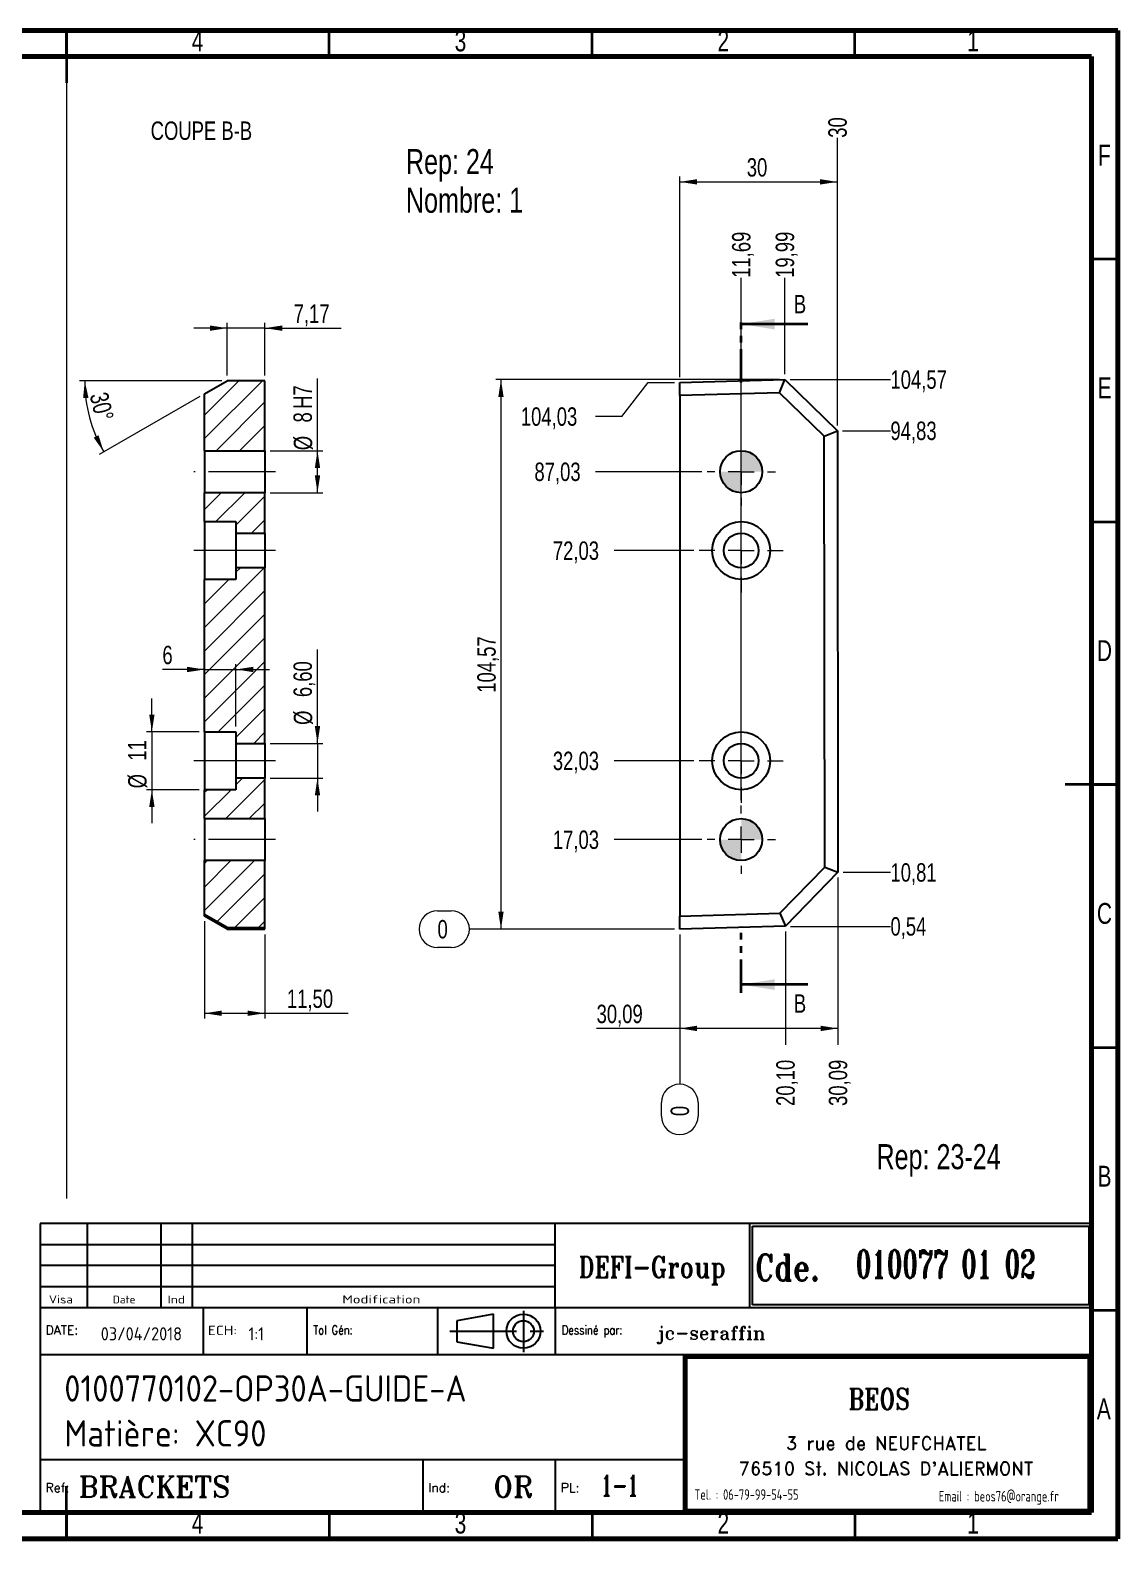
# Model space of a CAD drawing. Header units: millimetres. Extents: x 15 to 415, y 5 to 292.
# Drawn here: x 208.1 to 415, y 5 to 292 of the extents above; entities that cross this region are included whole.
import ezdxf

# ---------------------------------------------------------------- set-up
doc = ezdxf.new("R2010")
doc.units = ezdxf.units.MM
doc.linetypes.add('CENTERX2', pattern=[20.32, 12.7, -2.54, 2.54, -2.54])
doc.linetypes.add('PHANTOM', pattern=[12.7, 6.35, -1.27, 1.27, -1.27, 1.27, -1.27])
doc.layers.add('DIMENSIONS', color=176, linetype='Continuous')
doc.styles.add('SLDTEXTSTYLE0', font='TXT', dxfattribs={"width": 0.75})
doc.styles.add('SLDTEXTSTYLE1', font='ISOCP')
doc.styles.add('SLDTEXTSTYLE10', font='ISOCP', dxfattribs={"width": 1.147311})
doc.styles.add('SLDTEXTSTYLE11', font='ISOCP', dxfattribs={"width": 1.385904})
doc.styles.add('SLDTEXTSTYLE12', font='ISOCP', dxfattribs={"width": 1.246461})
doc.styles.add('SLDTEXTSTYLE13', font='ROMAND')
doc.styles.add('SLDTEXTSTYLE2', font='ROMANT', dxfattribs={"width": 0.8})
doc.styles.add('SLDTEXTSTYLE3', font='ISOCP', dxfattribs={"width": 0.8})
doc.styles.add('SLDTEXTSTYLE4', font='ROMANS', dxfattribs={"width": 0.8})
doc.styles.add('SLDTEXTSTYLE5', font='ROMANT')
doc.styles.add('SLDTEXTSTYLE6', font='ROMANS')
doc.styles.add('SLDTEXTSTYLE7', font='ROMANT', dxfattribs={"width": 0.65})
doc.styles.add('SLDTEXTSTYLE8', font='ISOCP', dxfattribs={"width": 1.446157})
doc.styles.add('SLDTEXTSTYLE9', font='ISOCP', dxfattribs={"width": 1.294402})
doc.dimstyles.new('SLDDIMSTYLE0', dxfattribs={"dimtxt": 3.5, "dimasz": 3.302, "dimexe": 0, "dimexo": 0.0625, "dimgap": 0.875, "dimtad": 0, "dimtih": 1, "dimtoh": 1, "dimdec": 0, "dimrnd": 1e-09, "dimdsep": 46, "dimtxsty": 'SLDTEXTSTYLE0', "dimblk1": 'NONE', "dimblk2": 'NONE', "dimsah": 1, "dimcen": 0.09, "dimadec": 0, "dimazin": 2, "dimtfac": 1, "dimtdec": 0, "dimtofl": 0, "dimtmove": 0, "dimatfit": 3, "dimldrblk": 'NONE', "dimfxl": 1, "dimfrac": 2, "dimtolj": 1, "dimtzin": 12, "dimarcsym": 0})
doc.dimstyles.new('SLDDIMSTYLE1', dxfattribs={"dimtxt": 3.5, "dimasz": 3.302, "dimexe": 0, "dimexo": 0.0625, "dimgap": 0.875, "dimtad": 0, "dimtih": 1, "dimtoh": 1, "dimrnd": 1e-09, "dimdsep": 46, "dimtxsty": 'SLDTEXTSTYLE0', "dimblk1": 'NONE', "dimblk2": 'NONE', "dimsah": 1, "dimcen": 0.09, "dimadec": 0, "dimazin": 2, "dimtfac": 1, "dimtofl": 0, "dimtmove": 0, "dimatfit": 3, "dimldrblk": 'NONE', "dimfxl": 1, "dimfrac": 2, "dimtolj": 1, "dimtzin": 12, "dimarcsym": 0})
doc.dimstyles.new('SLDDIMSTYLE2', dxfattribs={"dimtxt": 3.5, "dimasz": 3.302, "dimexe": 0, "dimexo": 0.0625, "dimgap": 0.875, "dimtad": 0, "dimtih": 1, "dimtoh": 1, "dimrnd": 1e-09, "dimzin": 12, "dimdsep": 46, "dimtxsty": 'SLDTEXTSTYLE0', "dimblk1": 'NONE', "dimblk2": 'NONE', "dimsah": 1, "dimcen": 0.09, "dimadec": 0, "dimazin": 3, "dimtfac": 1, "dimtofl": 0, "dimtmove": 0, "dimatfit": 3, "dimldrblk": 'NONE', "dimfxl": 1, "dimfrac": 2, "dimtolj": 1, "dimtzin": 12, "dimarcsym": 0})
doc.dimstyles.new('SLDDIMSTYLE3', dxfattribs={"dimtxt": 3.5, "dimasz": 3.302, "dimexe": 0, "dimexo": 0.0625, "dimgap": 0.875, "dimtad": 1, "dimrnd": 1e-09, "dimzin": 12, "dimdsep": 46, "dimtxsty": 'SLDTEXTSTYLE0', "dimsah": 1, "dimcen": 0.09, "dimadec": 0, "dimazin": 3, "dimtfac": 1, "dimtofl": 0, "dimtmove": 0, "dimatfit": 3, "dimfxl": 1, "dimfrac": 2, "dimtolj": 1, "dimtzin": 12, "dimarcsym": 0})
doc.dimstyles.new('SLDDIMSTYLE5', dxfattribs={"dimtxt": 3.5, "dimasz": 3.302, "dimexe": 0, "dimexo": 0.0625, "dimgap": 0.875, "dimtad": 1, "dimrnd": 1e-09, "dimzin": 12, "dimdsep": 46, "dimtxsty": 'SLDTEXTSTYLE0', "dimsah": 1, "dimcen": 0.09, "dimadec": 0, "dimazin": 3, "dimtfac": 1, "dimtmove": 0, "dimatfit": 0, "dimfxl": 1, "dimfrac": 2, "dimtolj": 1, "dimtzin": 12, "dimarcsym": 0})
doc.dimstyles.new('SLDDIMSTYLE6', dxfattribs={"dimtxt": 3.5, "dimasz": 3.302, "dimexe": 0, "dimexo": 0.0625, "dimgap": 0.875, "dimtad": 1, "dimdec": 4, "dimzin": 12, "dimdsep": 46, "dimtxsty": 'SLDTEXTSTYLE0', "dimsah": 1, "dimcen": 0.09, "dimadec": 1, "dimazin": 3, "dimtfac": 1, "dimtofl": 0, "dimtmove": 0, "dimatfit": 3, "dimfxl": 1, "dimfrac": 2, "dimtolj": 1, "dimtzin": 12, "dimarcsym": 0})

# ---------------------------------------------------------------- blocks, each defined once
blk = doc.blocks.new('SW_NOTE_1')
at = {"color": 0, "linetype": 'Continuous', "lineweight": 0, "char_height": 4.763, "attachment_point": 1, "style": 'SLDTEXTSTYLE0'}
for s, insert in [('Rep: 24', (0, 6.14)), ('Nombre: 1', (0, -1.21))]:
    blk.add_mtext(s, dxfattribs=dict(at, insert=insert))
blk = doc.blocks.new('_D_19')
at = {"color": 7, "linetype": 'Continuous', "lineweight": 18}
for p, q in [((285.59, 124.48), (288.17, 124.48)), ((330.66, 120.99), (291.66, 120.99)), ((288.17, 117.51), (285.59, 117.51))]:
    blk.add_line(p, q, dxfattribs=at)
for centre, start, end in [((285.59, 120.99), 90, 270), ((288.17, 120.99), 270, 90)]:
    blk.add_arc(centre, 3.49, start, end, dxfattribs=at)
at = {"color": 7, "linetype": 'Continuous', "lineweight": 18, "insert": (285.59, 122.73), "char_height": 3.5, "attachment_point": 1, "style": 'SLDTEXTSTYLE0'}
blk.add_mtext('0', dxfattribs=at)
blk = doc.blocks.new('_None')
blk = doc.blocks.new('_D_20')
at = {"color": 7, "linetype": 'Continuous', "lineweight": 18}
blk.add_line((352.76, 121.53), (371.75, 121.53), dxfattribs=at)
at = {"color": 7, "linetype": 'Continuous', "lineweight": 18, "insert": (371.75, 123.27), "char_height": 3.5, "attachment_point": 1, "style": 'SLDTEXTSTYLE0'}
blk.add_mtext('0,54', dxfattribs=at)
blk = doc.blocks.new('_D_21')
at = {"color": 7, "linetype": 'Continuous', "lineweight": 18}
blk.add_line((362.75, 131.81), (371.75, 131.81), dxfattribs=at)
at = {"color": 7, "linetype": 'Continuous', "lineweight": 18, "insert": (371.75, 133.54), "char_height": 3.5, "attachment_point": 1, "style": 'SLDTEXTSTYLE0'}
blk.add_mtext('10,81', dxfattribs=at)
blk = doc.blocks.new('_D_22')
at = {"color": 7, "linetype": 'Continuous', "lineweight": 18}
blk.add_line((335.86, 138.03), (319.17, 138.03), dxfattribs=at)
at = {"color": 7, "linetype": 'Continuous', "lineweight": 18, "insert": (307.53, 139.76), "char_height": 3.5, "attachment_point": 1, "style": 'SLDTEXTSTYLE0'}
blk.add_mtext('17,03', dxfattribs=at)
blk = doc.blocks.new('_D_23')
at = {"color": 7, "linetype": 'Continuous', "lineweight": 18}
blk.add_line((334.36, 153.03), (319.17, 153.03), dxfattribs=at)
at = {"color": 7, "linetype": 'Continuous', "lineweight": 18, "insert": (307.53, 154.76), "char_height": 3.5, "attachment_point": 1, "style": 'SLDTEXTSTYLE0'}
blk.add_mtext('32,03', dxfattribs=at)
blk = doc.blocks.new('_D_24')
at = {"color": 7, "linetype": 'Continuous', "lineweight": 18}
blk.add_line((334.36, 193.03), (319.17, 193.03), dxfattribs=at)
at = {"color": 7, "linetype": 'Continuous', "lineweight": 18, "insert": (307.53, 194.76), "char_height": 3.5, "attachment_point": 1, "style": 'SLDTEXTSTYLE0'}
blk.add_mtext('72,03', dxfattribs=at)
blk = doc.blocks.new('_D_25')
at = {"color": 7, "linetype": 'Continuous', "lineweight": 18}
blk.add_line((335.86, 208.03), (315.66, 208.03), dxfattribs=at)
at = {"color": 7, "linetype": 'Continuous', "lineweight": 18, "insert": (304.03, 209.76), "char_height": 3.5, "attachment_point": 1, "style": 'SLDTEXTSTYLE0'}
blk.add_mtext('87,03', dxfattribs=at)
blk = doc.blocks.new('_D_26')
at = {"color": 7, "linetype": 'Continuous', "lineweight": 18}
blk.add_line((362.66, 215.83), (371.75, 215.83), dxfattribs=at)
at = {"color": 7, "linetype": 'Continuous', "lineweight": 18, "insert": (371.75, 217.56), "char_height": 3.5, "attachment_point": 1, "style": 'SLDTEXTSTYLE0'}
blk.add_mtext('94,83', dxfattribs=at)
blk = doc.blocks.new('_D_27')
at = {"color": 7, "linetype": 'Continuous', "lineweight": 18}
for p, q in [((320.66, 218.54), (325.66, 225.03)), ((325.66, 225.03), (330.66, 225.03)), ((320.66, 218.54), (315.66, 218.54))]:
    blk.add_line(p, q, dxfattribs=at)
at = {"color": 7, "linetype": 'Continuous', "lineweight": 18, "insert": (301.44, 220.27), "char_height": 3.5, "attachment_point": 1, "style": 'SLDTEXTSTYLE0'}
blk.add_mtext('104,03', dxfattribs=at)
blk = doc.blocks.new('_D_28')
at = {"color": 7, "linetype": 'Continuous', "lineweight": 18}
blk.add_line((352.65, 225.56), (371.75, 225.56), dxfattribs=at)
at = {"color": 7, "linetype": 'Continuous', "lineweight": 18, "insert": (371.75, 227.3), "char_height": 3.5, "attachment_point": 1, "style": 'SLDTEXTSTYLE0'}
blk.add_mtext('104,57', dxfattribs=at)
blk = doc.blocks.new('_D_29')
at = {"color": 7, "linetype": 'Continuous', "lineweight": 18}
for p, q in [((331.66, 119.99), (331.66, 91.49)), ((328.17, 85.42), (328.17, 88)), ((335.15, 88), (335.15, 85.42))]:
    blk.add_line(p, q, dxfattribs=at)
for centre, start, end in [((331.66, 88), 0, 180), ((331.66, 85.42), 180, 0)]:
    blk.add_arc(centre, 3.49, start, end, dxfattribs=at)
at = {"color": 7, "linetype": 'Continuous', "lineweight": 18, "insert": (329.93, 85.42), "char_height": 3.5, "attachment_point": 1, "rotation": 90, "style": 'SLDTEXTSTYLE0'}
blk.add_mtext('0', dxfattribs=at)
blk = doc.blocks.new('_D_30')
at = {"color": 7, "linetype": 'Continuous', "lineweight": 18}
blk.add_line((343.36, 145.53), (343.36, 244.91), dxfattribs=at)
at = {"color": 7, "linetype": 'Continuous', "lineweight": 18, "insert": (341.62, 244.91), "char_height": 3.5, "attachment_point": 1, "rotation": 90, "style": 'SLDTEXTSTYLE0'}
blk.add_mtext('11,69', dxfattribs=at)
blk = doc.blocks.new('_D_31')
at = {"color": 7, "linetype": 'Continuous', "lineweight": 18}
blk.add_line((351.65, 226.56), (351.65, 244.91), dxfattribs=at)
at = {"color": 7, "linetype": 'Continuous', "lineweight": 18, "insert": (349.92, 244.91), "char_height": 3.5, "attachment_point": 1, "rotation": 90, "style": 'SLDTEXTSTYLE0'}
blk.add_mtext('19,99', dxfattribs=at)
blk = doc.blocks.new('_D_32')
at = {"color": 7, "linetype": 'Continuous', "lineweight": 18}
blk.add_line((351.76, 120.53), (351.76, 98.99), dxfattribs=at)
at = {"color": 7, "linetype": 'Continuous', "lineweight": 18, "insert": (350.03, 87.36), "char_height": 3.5, "attachment_point": 1, "rotation": 90, "style": 'SLDTEXTSTYLE0'}
blk.add_mtext('20,10', dxfattribs=at)
blk = doc.blocks.new('_D_33')
at = {"color": 7, "linetype": 'Continuous', "lineweight": 18}
blk.add_line((361.66, 216.83), (361.66, 271.56), dxfattribs=at)
at = {"color": 7, "linetype": 'Continuous', "lineweight": 18, "insert": (359.93, 271.56), "char_height": 3.5, "attachment_point": 1, "rotation": 90, "style": 'SLDTEXTSTYLE0'}
blk.add_mtext('30', dxfattribs=at)
blk = doc.blocks.new('_D_34')
at = {"color": 7, "linetype": 'Continuous', "lineweight": 18}
blk.add_line((361.75, 130.81), (361.75, 98.99), dxfattribs=at)
at = {"color": 7, "linetype": 'Continuous', "lineweight": 18, "insert": (360.02, 87.36), "char_height": 3.5, "attachment_point": 1, "rotation": 90, "style": 'SLDTEXTSTYLE0'}
blk.add_mtext('30,09', dxfattribs=at)
blk = doc.blocks.new('_D_35')
at = {"color": 7, "linetype": 'Continuous', "lineweight": 18}
for p, q in [((350.65, 225.56), (296.66, 225.56)), ((297.66, 225.56), (297.66, 120.99)), ((330.66, 120.99), (296.66, 120.99))]:
    blk.add_line(p, q, dxfattribs=at)
for points in [[(297.66, 225.56), (297.16, 222.26), (298.17, 222.26)], [(297.66, 120.99), (298.17, 124.3), (297.16, 124.3)]]:
    blk.add_solid(points, dxfattribs=at)
at = {"color": 7, "linetype": 'Continuous', "lineweight": 18, "insert": (293.15, 165.98), "char_height": 3.5, "attachment_point": 1, "rotation": 90, "style": 'SLDTEXTSTYLE0'}
blk.add_mtext('104,57', dxfattribs=at)
blk = doc.blocks.new('_D_36')
at = {"color": 7, "linetype": 'Continuous', "lineweight": 18}
for p, q in [((331.66, 226.03), (331.66, 264.17)), ((361.66, 216.83), (361.66, 264.17)), ((331.66, 263.17), (361.66, 263.17))]:
    blk.add_line(p, q, dxfattribs=at)
for points in [[(331.66, 263.17), (334.97, 262.66), (334.97, 263.68)], [(361.66, 263.17), (358.36, 263.68), (358.36, 262.66)]]:
    blk.add_solid(points, dxfattribs=at)
at = {"color": 7, "linetype": 'Continuous', "lineweight": 18, "insert": (344.42, 267.68), "char_height": 3.5, "attachment_point": 1, "style": 'SLDTEXTSTYLE0'}
blk.add_mtext('30', dxfattribs=at)
blk = doc.blocks.new('_D_37')
at = {"color": 7, "linetype": 'Continuous', "lineweight": 18}
for p, q in [((361.75, 130.81), (361.75, 101.11)), ((331.66, 119.99), (331.66, 101.11)), ((331.66, 102.11), (315.85, 102.11)), ((361.75, 102.11), (331.66, 102.11))]:
    blk.add_line(p, q, dxfattribs=at)
for points in [[(331.66, 102.11), (334.97, 101.6), (334.97, 102.62)], [(361.75, 102.11), (358.45, 102.62), (358.45, 101.6)]]:
    blk.add_solid(points, dxfattribs=at)
at = {"color": 7, "linetype": 'Continuous', "lineweight": 18, "insert": (315.85, 106.62), "char_height": 3.5, "attachment_point": 1, "style": 'SLDTEXTSTYLE0'}
blk.add_mtext('30,09', dxfattribs=at)
blk = doc.blocks.new('SW_CENTERMARKSYMBOL_4')
at = {"color": 0, "linetype": 'Continuous', "lineweight": 0}
for p, q in [((0, 5), (0, 6.5)), ((-5, 0), (-6.5, 0)), ((0, 0), (-2.5, 0)), ((0, 0), (0, 2.5)), ((0, 0), (0, -2.5)), ((0, 0), (2.5, 0)), ((5, 0), (6.5, 0)), ((0, -5), (0, -6.5))]:
    blk.add_line(p, q, dxfattribs=at)
blk = doc.blocks.new('SW_CENTERMARKSYMBOL_5')
at = {"color": 0, "linetype": 'Continuous', "lineweight": 0}
for p, q in [((0, 5), (0, 6.5)), ((-5, 0), (-6.5, 0)), ((0, 0), (-2.5, 0)), ((0, 0), (0, 2.5)), ((0, 0), (0, -2.5)), ((0, 0), (2.5, 0)), ((5, 0), (6.5, 0)), ((0, -5), (0, -6.5))]:
    blk.add_line(p, q, dxfattribs=at)
blk = doc.blocks.new('SW_CENTERMARKSYMBOL_6')
at = {"color": 0, "linetype": 'Continuous', "lineweight": 0}
for p, q in [((0, 5), (0, 8)), ((-5, 0), (-8, 0)), ((0, 0), (-2.5, 0)), ((0, 0), (0, 2.5)), ((0, 0), (0, -2.5)), ((0, 0), (2.5, 0)), ((5, 0), (8, 0)), ((0, -5), (0, -8))]:
    blk.add_line(p, q, dxfattribs=at)
blk = doc.blocks.new('SW_CENTERMARKSYMBOL_7')
at = {"color": 0, "linetype": 'Continuous', "lineweight": 0}
for p, q in [((0, 5), (0, 8)), ((-5, 0), (-8, 0)), ((0, 0), (-2.5, 0)), ((0, 0), (0, 2.5)), ((0, 0), (0, -2.5)), ((0, 0), (2.5, 0)), ((5, 0), (8, 0)), ((0, -5), (0, -8))]:
    blk.add_line(p, q, dxfattribs=at)
blk = doc.blocks.new('SW_DOWELSYMBOL_2')
at = {"linetype": 'Continuous', "lineweight": 0}
h = blk.add_hatch(color=0, dxfattribs=at)
edge = h.paths.add_edge_path(flags=0)
edge.add_arc((0, 0), 4, 0, 90)
edge.add_line((0, 4), (0, 0))
edge.add_line((0, 0), (4, 0))
h = blk.add_hatch(color=0, dxfattribs=at)
edge = h.paths.add_edge_path(flags=0)
edge.add_arc((0, 0), 4, 180, 270)
edge.add_line((0, -4), (0, 0))
edge.add_line((0, 0), (-4, 0))
at = {"color": 0, "linetype": 'Continuous', "lineweight": 0}
blk.add_circle((0, 0), 4, dxfattribs=at)
blk = doc.blocks.new('SW_DOWELSYMBOL_3')
at = {"linetype": 'Continuous', "lineweight": 0}
h = blk.add_hatch(color=0, dxfattribs=at)
edge = h.paths.add_edge_path(flags=0)
edge.add_arc((0, 0), 4, 0, 90)
edge.add_line((0, 4), (0, 0))
edge.add_line((0, 0), (4, 0))
h = blk.add_hatch(color=0, dxfattribs=at)
edge = h.paths.add_edge_path(flags=0)
edge.add_arc((0, 0), 4, 180, 270)
edge.add_line((0, -4), (0, 0))
edge.add_line((0, 0), (-4, 0))
at = {"color": 0, "linetype": 'Continuous', "lineweight": 0}
blk.add_circle((0, 0), 4, dxfattribs=at)
blk = doc.blocks.new('_D_45')
at = {"color": 7, "linetype": 'Continuous', "lineweight": 18}
for p, q in [((245.59, 226.34), (245.59, 236.34)), ((252.76, 226.34), (252.76, 236.34)), ((245.59, 235.34), (239.24, 235.34)), ((252.76, 235.34), (245.59, 235.34)), ((252.76, 235.34), (267.28, 235.34))]:
    blk.add_line(p, q, dxfattribs=at)
for points in [[(245.59, 235.34), (242.29, 235.85), (242.29, 234.83)], [(252.76, 235.34), (256.06, 234.83), (256.06, 235.85)]]:
    blk.add_solid(points, dxfattribs=at)
at = {"color": 7, "linetype": 'Continuous', "lineweight": 18, "insert": (258.23, 239.85), "char_height": 3.5, "attachment_point": 1, "style": 'SLDTEXTSTYLE0'}
blk.add_mtext('7,17', dxfattribs=at)
blk = doc.blocks.new('_D_46')
at = {"color": 7, "linetype": 'Continuous', "lineweight": 18}
for p, q in [((244.59, 225.34), (217.49, 225.34)), ((240.39, 222.34), (221.26, 211.29))]:
    blk.add_line(p, q, dxfattribs=at)
blk.add_arc((245.59, 225.34), 27.1, 180, 210.0089, dxfattribs=at)
for points in [[(218.49, 225.34), (218.18, 222.02), (219.2, 222.08)], [(222.12, 211.79), (221.1, 214.97), (220.19, 214.52)]]:
    blk.add_solid(points, dxfattribs=at)
at = {"color": 7, "linetype": 'Continuous', "lineweight": 18, "insert": (222.81, 223.42), "char_height": 3.5, "attachment_point": 1, "rotation": 283.674, "style": 'SLDTEXTSTYLE0'}
blk.add_mtext('30°', dxfattribs=at)
blk = doc.blocks.new('_D_47')
at = {"color": 7, "linetype": 'Continuous', "lineweight": 18}
for p, q in [((262.76, 212.03), (262.76, 225.76)), ((253.76, 212.03), (263.76, 212.03)), ((262.76, 204.03), (262.76, 212.03)), ((253.76, 204.03), (263.76, 204.03))]:
    blk.add_line(p, q, dxfattribs=at)
for points in [[(262.76, 212.03), (262.25, 208.73), (263.27, 208.73)], [(262.76, 204.03), (263.27, 207.33), (262.25, 207.33)]]:
    blk.add_solid(points, dxfattribs=at)
at = {"color": 7, "linetype": 'Continuous', "lineweight": 18, "char_height": 3.5, "attachment_point": 1, "rotation": 90, "style": 'SLDTEXTSTYLE0'}
for s, insert in [('H7', (258.19, 219.98)), ('8', (258.19, 217.39)), ('%%c', (258.25, 212.12))]:
    blk.add_mtext(s, dxfattribs=dict(at, insert=insert))
blk = doc.blocks.new('_D_48')
at = {"color": 7, "linetype": 'Continuous', "lineweight": 18}
for p, q in [((231.26, 158.53), (231.26, 164.88)), ((240.26, 158.53), (230.26, 158.53)), ((231.26, 158.53), (231.26, 147.53)), ((240.26, 147.53), (230.26, 147.53)), ((231.26, 147.53), (231.26, 141.18))]:
    blk.add_line(p, q, dxfattribs=at)
for points in [[(231.26, 158.53), (231.77, 161.83), (230.75, 161.83)], [(231.26, 147.53), (230.75, 144.23), (231.77, 144.23)]]:
    blk.add_solid(points, dxfattribs=at)
at = {"color": 7, "linetype": 'Continuous', "lineweight": 18, "char_height": 3.5, "attachment_point": 1, "rotation": 90, "style": 'SLDTEXTSTYLE0'}
for s, insert in [('11', (226.69, 153.06)), ('%%c', (226.75, 147.78))]:
    blk.add_mtext(s, dxfattribs=dict(at, insert=insert))
blk = doc.blocks.new('_D_49')
at = {"color": 7, "linetype": 'Continuous', "lineweight": 18}
for p, q in [((241.26, 170.4), (233.26, 170.4)), ((241.26, 170.4), (247.26, 170.4)), ((247.26, 159.53), (247.26, 171.4)), ((247.26, 170.4), (253.61, 170.4))]:
    blk.add_line(p, q, dxfattribs=at)
for points in [[(241.26, 170.4), (237.96, 170.91), (237.96, 169.89)], [(247.26, 170.4), (250.56, 169.89), (250.56, 170.91)]]:
    blk.add_solid(points, dxfattribs=at)
at = {"color": 7, "linetype": 'Continuous', "lineweight": 18, "insert": (233.26, 174.91), "char_height": 3.5, "attachment_point": 1, "style": 'SLDTEXTSTYLE0'}
blk.add_mtext('6', dxfattribs=at)
blk = doc.blocks.new('_D_50')
at = {"color": 7, "linetype": 'Continuous', "lineweight": 18}
for p, q in [((262.76, 156.33), (262.76, 174.19)), ((253.76, 156.33), (263.76, 156.33)), ((262.76, 156.33), (262.76, 149.73)), ((253.76, 149.73), (263.76, 149.73)), ((262.76, 149.73), (262.76, 143.38))]:
    blk.add_line(p, q, dxfattribs=at)
for points in [[(262.76, 156.33), (263.27, 159.63), (262.25, 159.63)], [(262.76, 149.73), (262.25, 146.43), (263.27, 146.43)]]:
    blk.add_solid(points, dxfattribs=at)
at = {"color": 7, "linetype": 'Continuous', "lineweight": 18, "char_height": 3.5, "attachment_point": 1, "rotation": 90, "style": 'SLDTEXTSTYLE0'}
for s, insert in [('6,60', (258.19, 165.14)), ('%%c', (258.25, 159.86))]:
    blk.add_mtext(s, dxfattribs=dict(at, insert=insert))
blk = doc.blocks.new('_D_51')
at = {"color": 7, "linetype": 'Continuous', "lineweight": 18}
for p, q in [((241.26, 122.5), (241.26, 103.99)), ((252.76, 119.99), (252.76, 103.99)), ((241.26, 104.99), (252.76, 104.99)), ((252.76, 104.99), (268.58, 104.99))]:
    blk.add_line(p, q, dxfattribs=at)
for points in [[(241.26, 104.99), (244.56, 104.49), (244.56, 105.5)], [(252.76, 104.99), (249.46, 105.5), (249.46, 104.49)]]:
    blk.add_solid(points, dxfattribs=at)
at = {"color": 7, "linetype": 'Continuous', "lineweight": 18, "insert": (256.94, 109.51), "char_height": 3.5, "attachment_point": 1, "style": 'SLDTEXTSTYLE0'}
blk.add_mtext('11,50', dxfattribs=at)

msp = doc.modelspace()

# ---------------------------------------------------------------- hatches: boundary and pattern name
at = {"linetype": 'Continuous', "lineweight": 18}
h = msp.add_hatch(dxfattribs=at)
h.set_pattern_fill('ANSI31', style=0)
h.paths.add_polyline_path([(245.58732, 225.34222), (241.25719, 222.84132), (241.25719, 212.02857), (252.75719, 212.02857), (252.75719, 225.34222)], flags=0)
h = msp.add_hatch(dxfattribs=at)
h.set_pattern_fill('ANSI31', style=0)
h.paths.add_polyline_path([(252.75719, 196.32857), (252.75719, 204.02857), (241.25719, 204.02857), (241.25719, 198.52857), (247.25719, 198.52857), (247.25719, 196.32857)], flags=0)
h = msp.add_hatch(dxfattribs=at)
h.set_pattern_fill('ANSI31', style=0)
h.paths.add_polyline_path([(247.25719, 158.52857), (247.25719, 156.32857), (252.75719, 156.32857), (252.75719, 189.72857), (247.25719, 189.72857), (247.25719, 187.52857), (241.25719, 187.52857), (241.25719, 158.52857)], flags=0)
h = msp.add_hatch(dxfattribs=at)
h.set_pattern_fill('ANSI31', style=0)
h.paths.add_polyline_path([(241.25719, 147.52857), (241.25719, 142.02857), (252.75719, 142.02857), (252.75719, 149.72857), (247.25719, 149.72857), (247.25719, 147.52857)], flags=0)
h = msp.add_hatch(dxfattribs=at)
h.set_pattern_fill('ANSI31', style=0)
h.paths.add_polyline_path([(241.25719, 123.80944), (245.58732, 121.30854), (252.75719, 121.30854), (252.75719, 134.02857), (241.25719, 134.02857)], flags=0)

# ---------------------------------------------------------------- linework, layer by layer
at = {"color": 7, "linetype": 'Continuous', "lineweight": 70}
for p, q in [((15, 292), (415, 292)), ((415, 292), (415, 5)), ((20, 287), (410, 287)), ((410, 287), (410, 10)), ((410, 10), (20, 10)), ((415, 5), (15, 5))]:
    msp.add_line(p, q, dxfattribs=at)
at = {"color": 7, "linetype": 'Continuous', "lineweight": 35}
for p, q in [((215, 292), (215, 282)), ((215, 287), (215, 292)), ((265, 287), (265, 292)), ((315, 287), (315, 292)), ((365, 287), (365, 292)), ((410, 248.5), (415, 248.5)), ((356.05588, 236.11318), (343.35588, 236.11318)), ((410, 198.5), (415, 198.5)), ((415, 148.5), (405, 148.5)), ((410, 148.5), (415, 148.5)), ((356.05588, 110.44651), (343.35588, 110.44651)), ((410, 98.5), (415, 98.5)), ((410, 48.5), (415, 48.5)), ((215, 5), (215, 15)), ((215, 10), (215, 5)), ((265, 10), (265, 5)), ((315, 10), (315, 5)), ((365, 10), (365, 5))]:
    msp.add_line(p, q, dxfattribs=at)
at = {"color": 7, "linetype": 'Continuous', "lineweight": 18}
msp.add_line((215, 282), (215, 69.74333), dxfattribs=at)
at = {"color": 7, "linetype": 'PHANTOM', "lineweight": 35}
for p, q in [((343.35588, 225.00068), (343.35588, 237.70068)), ((343.35588, 108.85901), (343.35588, 121.56536))]:
    msp.add_line(p, q, dxfattribs=at)
at = {"color": 7, "linetype": 'Continuous', "lineweight": 25}
for p, q in [((241.25719, 222.84132), (245.58732, 225.34222)), ((252.75719, 225.34222), (245.58732, 225.34222)), ((252.75719, 212.02857), (252.75719, 225.34222)), ((331.66383, 225.02857), (351.65332, 225.5648)), ((331.66383, 222.52767), (331.66383, 225.02857)), ((350.66627, 223.03742), (351.65332, 225.5648)), ((351.65332, 225.5648), (361.66337, 215.82972)), ((241.25719, 212.02857), (241.25719, 222.84132)), ((350.66627, 223.03742), (331.66383, 222.52767)), ((331.66383, 222.52767), (331.66383, 123.4958)), ((359.16446, 214.77268), (350.66627, 223.03742)), ((359.16446, 214.77268), (361.66337, 215.82972)), ((361.66337, 215.82972), (361.75014, 131.80557)), ((359.24909, 132.81969), (359.16446, 214.77268)), ((241.25719, 212.02857), (252.75719, 212.02857)), ((241.25719, 212.02857), (241.25719, 204.02857)), ((252.75719, 212.02857), (252.75719, 204.02857)), ((241.25719, 198.52857), (241.25719, 204.02857)), ((252.75719, 204.02857), (241.25719, 204.02857)), ((252.75719, 196.32857), (252.75719, 204.02857)), ((241.25719, 198.52857), (247.25719, 198.52857)), ((241.25719, 198.52857), (241.25719, 187.52857)), ((247.25719, 198.52857), (247.25719, 196.32857)), ((247.25719, 196.32857), (247.25719, 189.72857)), ((247.25719, 196.32857), (252.75719, 196.32857)), ((252.75719, 196.32857), (252.75719, 189.72857)), ((252.75719, 189.72857), (247.25719, 189.72857)), ((247.25719, 189.72857), (247.25719, 187.52857)), ((252.75719, 156.32857), (252.75719, 189.72857)), ((241.25719, 158.52857), (241.25719, 187.52857)), ((247.25719, 187.52857), (241.25719, 187.52857)), ((241.25719, 158.52857), (247.25719, 158.52857)), ((241.25719, 158.52857), (241.25719, 147.52857)), ((247.25719, 158.52857), (247.25719, 156.32857)), ((247.25719, 156.32857), (247.25719, 149.72857)), ((247.25719, 156.32857), (252.75719, 156.32857)), ((252.75719, 156.32857), (252.75719, 149.72857)), ((247.25719, 149.72857), (247.25719, 147.52857)), ((252.75719, 149.72857), (247.25719, 149.72857)), ((252.75719, 142.02857), (252.75719, 149.72857)), ((247.25719, 147.52857), (241.25719, 147.52857)), ((241.25719, 142.02857), (241.25719, 147.52857)), ((241.25719, 142.02857), (252.75719, 142.02857)), ((241.25719, 142.02857), (241.25719, 134.02857)), ((252.75719, 142.02857), (252.75719, 134.02857)), ((241.25719, 123.80944), (241.25719, 134.02857)), ((252.75719, 134.02857), (241.25719, 134.02857)), ((252.75719, 121.30854), (252.75719, 134.02857)), ((350.67736, 124.00584), (359.24909, 132.81969)), ((359.24909, 132.81969), (361.75014, 131.80557)), ((361.75014, 131.80557), (351.76074, 121.534)), ((245.58732, 121.30854), (241.25719, 123.80944)), ((241.25719, 123.4958), (241.25719, 123.80944)), ((245.58732, 120.9949), (241.25719, 123.4958)), ((331.66383, 123.4958), (350.67736, 124.00584)), ((331.66383, 120.9949), (331.66383, 123.4958)), ((350.67736, 124.00584), (351.76074, 121.534)), ((245.58732, 121.30854), (252.75719, 121.30854)), ((245.58732, 121.30854), (245.58732, 120.9949)), ((245.58732, 120.9949), (252.75719, 120.9949)), ((252.75719, 120.9949), (252.75719, 121.30854)), ((351.76074, 121.534), (331.66383, 120.9949))]:
    msp.add_line(p, q, dxfattribs=at)
at = {"color": 7, "linetype": 'CENTERX2', "lineweight": 18}
for p, q in [((254.75719, 208.02857), (239.25719, 208.02857)), ((247.25719, 193.02857), (239.25719, 193.02857)), ((254.75719, 193.02857), (247.25719, 193.02857)), ((247.25719, 153.02857), (239.25719, 153.02857)), ((254.75719, 153.02857), (247.25719, 153.02857)), ((254.75719, 138.02857), (239.25719, 138.02857))]:
    msp.add_line(p, q, dxfattribs=at)
at = {"color": 7, "linetype": 'Continuous', "lineweight": 25}
for centre, radius in [((343.35588, 208.02857), 4), ((343.35588, 193.02857), 5.5), ((343.35588, 193.02857), 3.3), ((343.35588, 153.02857), 5.5), ((343.35588, 153.02857), 3.3), ((343.35588, 138.02857), 4)]:
    msp.add_circle(centre, radius, dxfattribs=at)
at = {"color": 7, "linetype": 'Continuous', "lineweight": 35}
for points in [[(343.35588, 236.11318), (349.70588, 235.09718), (349.70588, 237.12918)], [(343.35588, 110.44651), (349.70588, 109.43051), (349.70588, 111.46251)]]:
    msp.add_solid(points, dxfattribs=at)
at = {"layer": 'DIMENSIONS', "color": 3}
for p, q in [((308, 65), (210, 65)), ((219, 49), (219, 65)), ((233, 49), (233, 65)), ((239, 49), (239, 65)), ((210, 61), (308, 61)), ((308, 57), (210, 57)), ((210, 53), (308, 53))]:
    msp.add_line(p, q, dxfattribs=at)
at = {"layer": 'DIMENSIONS', "color": 6}
for p, q in [((210, 65), (210, 10)), ((410, 10), (410, 65)), ((410, 40), (332.38409, 40)), ((332.38409, 40), (332.38409, 10)), ((409.8, 39.8), (332.58409, 39.8)), ((332.58409, 39.8), (332.58409, 10.2)), ((409.6, 39.6), (332.78409, 39.6)), ((332.78409, 39.6), (332.78409, 10.4)), ((409.4, 39.4), (332.98409, 39.4)), ((332.98409, 39.4), (332.98409, 10.6)), ((409.4, 10.6), (409.4, 39.4)), ((409.6, 10.4), (409.6, 39.6)), ((409.8, 10.2), (409.8, 39.8)), ((210, 10), (410, 10)), ((332.58409, 10.2), (409.8, 10.2)), ((332.78409, 10.4), (409.6, 10.4)), ((332.98409, 10.6), (409.4, 10.6))]:
    msp.add_line(p, q, dxfattribs=at)
at = {"layer": 'DIMENSIONS', "color": 1}
for p, q in [((410, 65), (308, 65)), ((308, 49), (308, 65)), ((345, 49), (345, 65)), ((345.5, 49.5), (345.5, 64.5)), ((345.5, 64.5), (409.5, 64.5)), ((409.5, 64.5), (409.5, 49.5)), ((210, 49), (410, 49)), ((241, 49), (241, 40)), ((260.73069, 49), (260.73069, 40)), ((285.62034, 49), (285.62034, 40)), ((308, 49), (308, 40)), ((409.5, 49.5), (345.5, 49.5)), ((332.38409, 40), (210, 40)), ((332.38409, 20), (210, 20)), ((282.79154, 20), (282.79154, 10)), ((308, 20), (308, 10))]:
    msp.add_line(p, q, dxfattribs=at)
at = {"layer": 'DIMENSIONS'}
for p, q in [((345.5, 49.5), (345.5, 64.5)), ((345.5, 64.5), (409.5, 64.5)), ((409.5, 64.5), (409.5, 49.5)), ((409.5, 49.5), (345.5, 49.5))]:
    msp.add_line(p, q, dxfattribs=at)
at = {"layer": 'DIMENSIONS', "color": 7}
for p, q in [((296.24368, 47.75), (289.24368, 46.5)), ((289.24368, 46.5), (289.24368, 42.5)), ((296.24368, 41.25), (296.24368, 47.75)), ((289.24368, 42.5), (296.24368, 41.25))]:
    msp.add_line(p, q, dxfattribs=at)
at = {"layer": 'DIMENSIONS', "color": 3, "linetype": 'CENTERX2'}
for p, q in [((301.93393, 48.34798), (301.93393, 40.51332)), ((287.94646, 44.5), (306.20111, 44.5))]:
    msp.add_line(p, q, dxfattribs=at)
at = {"layer": 'DIMENSIONS', "color": 7}
for radius in [3.25, 2]:
    msp.add_circle((301.93393, 44.5), radius, dxfattribs=at)

# ---------------------------------------------------------------- block references
at = {"color": 7, "linetype": 'Continuous', "lineweight": 0}
for name, p in [('SW_NOTE_1', (279.58472, 263.27541)), ('SW_CENTERMARKSYMBOL_5', (343.35588, 208.02857)), ('SW_DOWELSYMBOL_2', (343.35588, 208.02857)), ('SW_CENTERMARKSYMBOL_7', (343.35588, 193.02857)), ('SW_CENTERMARKSYMBOL_6', (343.35588, 153.02857)), ('SW_CENTERMARKSYMBOL_4', (343.35588, 138.02857)), ('SW_DOWELSYMBOL_3', (343.35588, 138.02857))]:
    msp.add_blockref(name, p, dxfattribs=at)

# ---------------------------------------------------------------- texts
at = {"color": 7, "linetype": 'Continuous', "lineweight": 0, "style": 'SLDTEXTSTYLE0'}
for s, insert, char_height, attachment_point in [('4', (239.96004, 291.97306), 3.96875, 2), ('3', (289.96004, 291.97306), 3.96875, 2), ('2', (339.96004, 291.97306), 3.96875, 2), ('1', (387.46004, 291.97306), 3.96875, 2), ('COUPE B-B', (240.67921, 274.65778), 3.5, 2), ('F', (412.45774, 270.22306), 3.96875, 2), ('E', (412.50781, 225.97306), 3.96875, 2), ('D', (412.45269, 175.97306), 3.96875, 2), ('C', (412.45866, 125.97306), 3.96875, 2), ('Rep: 23-24', (369.08634, 80.09099), 4.7625, 1), ('B', (412.4706, 75.97306), 3.96875, 2), ('A', (412.33969, 31.72306), 3.96875, 2), ('4', (239.96004, 9.97306), 3.96875, 2), ('3', (289.96004, 9.97306), 3.96875, 2), ('2', (339.96004, 9.97306), 3.96875, 2), ('1', (387.46004, 9.97306), 3.96875, 2)]:
    msp.add_mtext(s, dxfattribs=dict(at, insert=insert, char_height=char_height, attachment_point=attachment_point))
at = {"color": 7, "linetype": 'Continuous', "char_height": 3.5, "attachment_point": 1, "style": 'SLDTEXTSTYLE0'}
for insert in [(353.37834, 241.67229), (353.37834, 108.59533)]:
    msp.add_mtext('B', dxfattribs=dict(at, insert=insert))
at = {"layer": 'DIMENSIONS'}
for s, insert, char_height, attachment_point, style in [('DEFI-Group', (326.4195, 58.70072), 4, 2, 'SLDTEXTSTYLE2'), ('Cde.', (346, 59.12589), 5, 1, 'SLDTEXTSTYLE2'), ('010077 01 02', (365.16707, 59.93983), 5.2916667, 1, 'SLDTEXTSTYLE7'), ('Visa', (211.6551, 51.34751), 1.567052, 1, 'SLDTEXTSTYLE12'), ('Date', (223.82407, 51.28334), 1.492431, 1, 'SLDTEXTSTYLE10'), ('Ind', (234.25446, 51.28334), 1.492431, 1, 'SLDTEXTSTYLE11'), ('Modification', (267.48919, 51.34751), 1.5670523, 1, 'SLDTEXTSTYLE8'), ('DATE:', (211.03411, 45.59841), 1.727675, 1, 'SLDTEXTSTYLE6'), ('03/04/2018', (221.53289, 45.25347), 2.5, 1, 'SLDTEXTSTYLE1'), ('ECH:', (241.91066, 45.55991), 1.814059, 1, 'SLDTEXTSTYLE9'), ('1:1', (249.61977, 45.24035), 2.5, 1, 'SLDTEXTSTYLE1'), ('Tol Gén:', (261.95157, 45.59841), 1.727675, 1, 'SLDTEXTSTYLE4'), ('Dessiné par:', (309.22087, 45.59841), 1.7276752, 1, 'SLDTEXTSTYLE4'), ('jc-seraffin', (327.35515, 45.41997), 2.5, 1, 'SLDTEXTSTYLE5'), ('0100770102-OP30A-GUIDE-A', (214.60273, 36.10658), 5, 1, 'SLDTEXTSTYLE1'), ('BEOS', (369.57079, 33.59488), 4, 2, 'SLDTEXTSTYLE2'), ('Matière: XC90', (214.60273, 27.56351), 5, 1, 'SLDTEXTSTYLE1'), ('3 rue de NEUFCHATEL', (370.90924, 24.44835), 2.5, 2, 'SLDTEXTSTYLE13'), ("76510 St. NICOLAS D'ALIERMONT", (370.90254, 19.62324), 2.5, 2, 'SLDTEXTSTYLE13'), ('Ref:', (211.03411, 15.59841), 1.727675, 1, 'SLDTEXTSTYLE6'), ('BRACKETS', (217.33673, 16.95138), 4, 1, 'SLDTEXTSTYLE5'), ('Ind:', (283.82565, 15.59841), 1.727675, 1, 'SLDTEXTSTYLE6'), ('OR', (296.19394, 16.95138), 4, 1, 'SLDTEXTSTYLE5'), ('PL:', (309.03411, 15.59841), 1.727675, 1, 'SLDTEXTSTYLE6'), ('1-1', (316.65089, 17.17305), 4, 1, 'SLDTEXTSTYLE7'), ('Tel. : 06-79-99-54-55', (344.36027, 14.42858), 2, 2, 'SLDTEXTSTYLE3'), ('Email : beos76@orange.fr', (392.37248, 14.0972), 2, 2, 'SLDTEXTSTYLE3')]:
    msp.add_mtext(s, dxfattribs=dict(at, insert=insert, char_height=char_height, attachment_point=attachment_point, style=style))

# ---------------------------------------------------------------- dimensions: what is measured, and where the dimension line sits
at = {"color": 7, "linetype": 'Continuous', "lineweight": 18}
for feature_location, offset, dtype, origin, dimstyle, picture, middle in [((361.66337, 215.82972), (0, 55.73507), 1, (331.66383, 120.9949), 'SLDDIMSTYLE2', '_D_33', (361.66337, 274.15091)), ((343.35588, 144.52857), (0, 100.38054), 1, (331.66383, 120.9949), 'SLDDIMSTYLE2', '_D_30', (343.35588, 250.72786)), ((351.65332, 225.5648), (0, 19.34431), 1, (331.66383, 120.9949), 'SLDDIMSTYLE2', '_D_31', (351.65332, 250.72786)), ((351.65332, 225.5648), (20.09682, 0), 0, (331.66383, 120.9949), 'SLDDIMSTYLE2', '_D_28', (378.86194, 225.5648)), ((331.66383, 225.02857), (-16, -6.48911), 0, (331.66383, 120.9949), 'SLDDIMSTYLE2', '_D_27', (308.55203, 218.53947)), ((361.66337, 215.82972), (10.08676, 0), 0, (331.66383, 120.9949), 'SLDDIMSTYLE2', '_D_26', (377.56889, 215.82972)), ((336.85588, 208.02857), (-21.19205, 0), 0, (331.66383, 120.9949), 'SLDDIMSTYLE2', '_D_25', (309.84508, 208.02857)), ((335.35588, 193.02857), (-16.18982, 0), 0, (331.66383, 120.9949), 'SLDDIMSTYLE2', '_D_24', (313.34731, 193.02857)), ((335.35588, 153.02857), (-16.18982, 0), 0, (331.66383, 120.9949), 'SLDDIMSTYLE2', '_D_23', (313.34731, 153.02857)), ((336.85588, 138.02857), (-17.68982, 0), 0, (331.66383, 120.9949), 'SLDDIMSTYLE2', '_D_22', (313.34731, 138.02857)), ((361.75014, 131.80557), (10, 0), 0, (331.66383, 120.9949), 'SLDDIMSTYLE2', '_D_21', (377.56889, 131.80557)), ((361.75014, 131.80557), (0, -32.81067), 1, (331.66383, 120.9949), 'SLDDIMSTYLE2', '_D_34', (361.75014, 93.17615)), ((331.6638326648, 120.9948985697), (-40, 0), 0, (331.6638326648, 120.9948985697), 'SLDDIMSTYLE0', '_D_19', (286.8817147616, 120.9948985697)), ((331.6638326648, 120.9948985697), (0, -29.5046794697), 1, (331.6638326648, 120.9948985697), 'SLDDIMSTYLE0', '_D_29', (331.6638326648, 86.7081011968)), ((351.76074, 121.534), (19.9894, 0), 0, (331.66383, 120.9949), 'SLDDIMSTYLE1', '_D_20', (376.27583, 121.534)), ((351.76074, 121.534), (0, -22.53911), 1, (331.66383, 120.9949), 'SLDDIMSTYLE2', '_D_32', (351.76074, 93.17615))]:
    dim = msp.add_ordinate_dim(feature_location=feature_location, offset=offset, dtype=dtype, origin=origin, dimstyle=dimstyle, dxfattribs=at)
    dim.commit()
    dim.dimension.update_dxf_attribs({"geometry": picture, "text_midpoint": middle})
for base, p1, p2, dimstyle, picture, middle in [((361.66337, 263.16868), (331.66383, 225.02857), (361.66337, 215.82972), 'SLDDIMSTYLE3', '_D_36', (347.00456, 263.16868)), ((245.58732, 235.34222), (252.75719, 225.34222), (245.58732, 225.34222), 'SLDDIMSTYLE5', '_D_45', (262.75719, 235.34222)), ((247.25719, 170.39776), (241.25719, 158.52857), (247.25719, 158.52857), 'SLDDIMSTYLE5', '_D_49', (234.5481, 170.39776)), ((331.66383, 102.10967), (361.75014, 131.80557), (331.66383, 120.9949), 'SLDDIMSTYLE3', '_D_37', (321.66383, 102.10967)), ((252.75719, 104.9949), (241.25719, 123.4958), (252.75719, 120.9949), 'SLDDIMSTYLE3', '_D_51', (262.75719, 104.9949))]:
    dim = msp.add_linear_dim(base=base, p1=p1, p2=p2, dimstyle=dimstyle, dxfattribs=at)
    dim.commit()
    dim.dimension.update_dxf_attribs({"geometry": picture, "text_midpoint": middle, "dimtype": 160})
dim = msp.add_angular_dim_2l(base=(219.41303, 218.32665), line1=((245.58732, 225.34222), (252.75719, 225.34222)), line2=((241.25719, 222.84132), (245.58732, 225.34222)), dimstyle='SLDDIMSTYLE6', dxfattribs=at)
dim.commit()
dim.dimension.update_dxf_attribs({"geometry": '_D_46', "text_midpoint": (219.25719, 218.93628), "dimtype": 162})
for base, p1, p2, text, dimstyle, picture, middle in [((262.75719, 212.02857), (252.75719, 204.02857), (252.75719, 212.02857), '%%c<>H7', 'SLDDIMSTYLE3', '_D_47', (262.75719, 218.93628)), ((262.75719, 149.72857), (252.75719, 156.32857), (252.75719, 149.72857), '%%c<>', 'SLDDIMSTYLE5', '_D_50', (262.75719, 167.02342)), ((231.25719, 147.52857), (241.25719, 158.52857), (241.25719, 147.52857), '%%c<>', 'SLDDIMSTYLE5', '_D_48', (231.25719, 153.00695))]:
    dim = msp.add_linear_dim(base=base, p1=p1, p2=p2, angle=90, text=text, dimstyle=dimstyle, dxfattribs=at)
    dim.commit()
    dim.dimension.update_dxf_attribs({"geometry": picture, "text_midpoint": middle, "dimtype": 160})
dim = msp.add_linear_dim(base=(297.66383, 120.9949), p1=(351.65332, 225.5648), p2=(331.66383, 120.9949), angle=90, dimstyle='SLDDIMSTYLE3', dxfattribs=at)
dim.commit()
dim.dimension.update_dxf_attribs({"geometry": '_D_35', "text_midpoint": (297.66383, 173.0963), "dimtype": 160})

doc.saveas('drawing.dxf')
